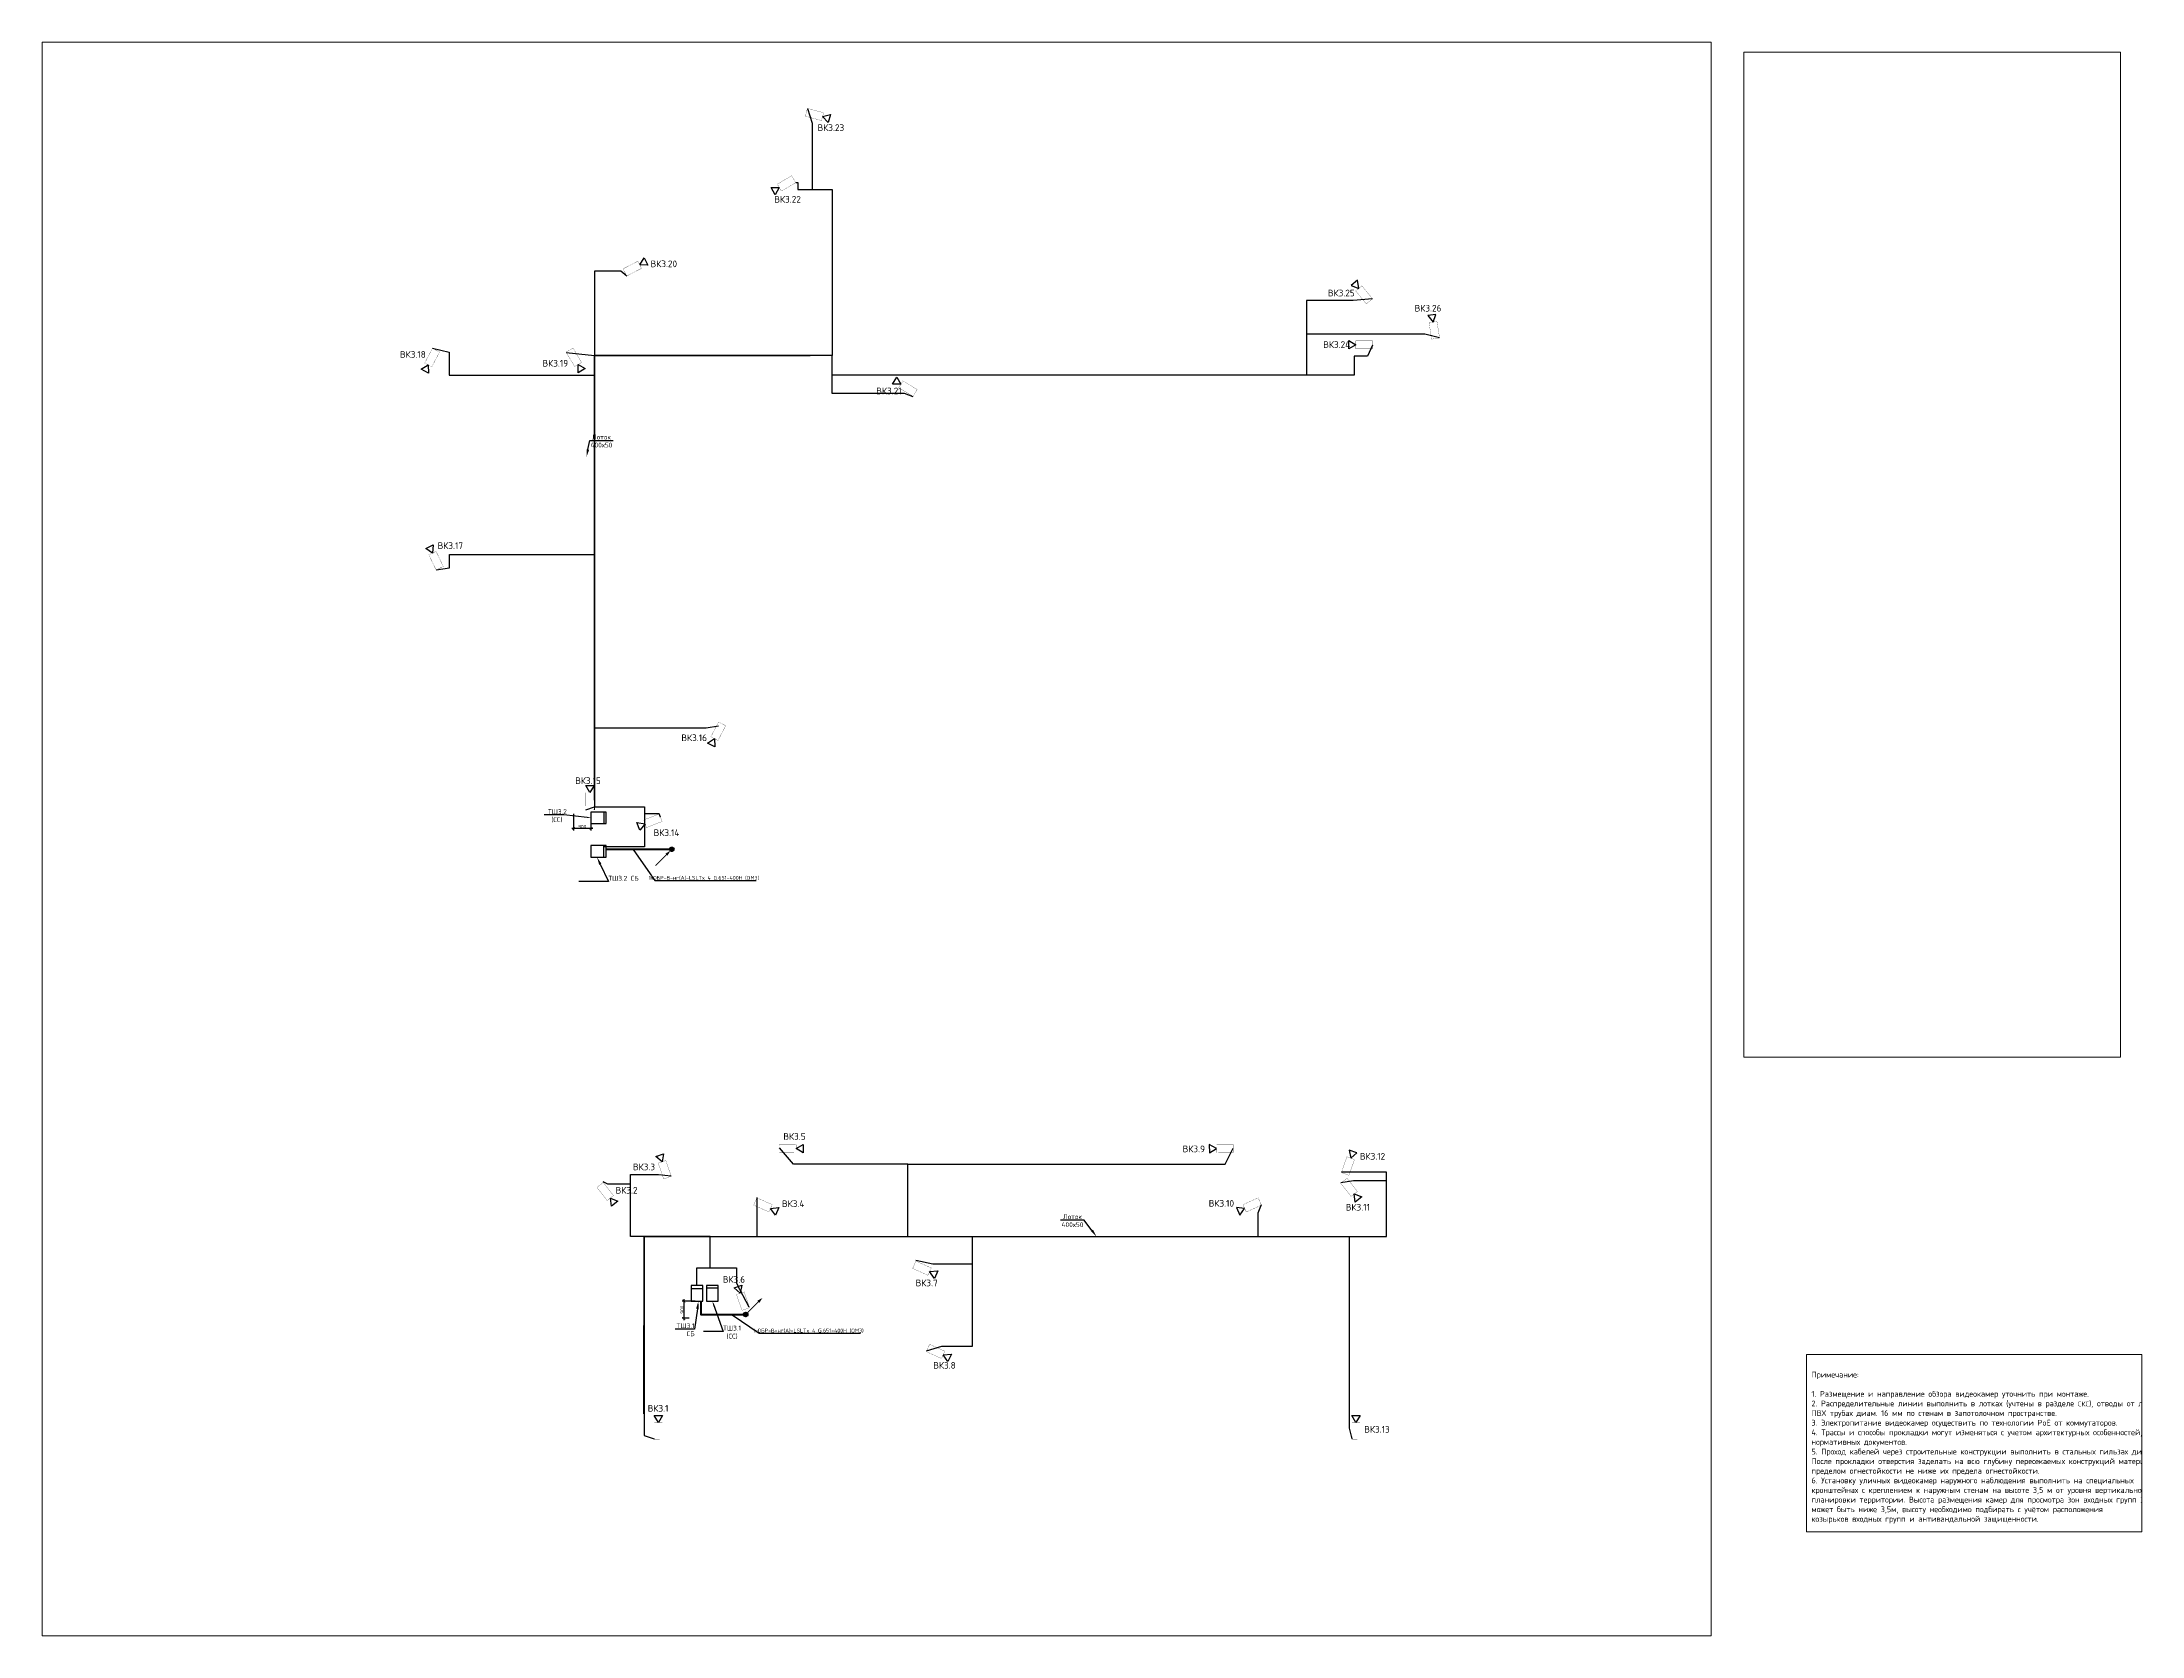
# Paper-space layout 'П3' of a CAD drawing. Header units: millimetres. Extents: x 85 to 1177, y 6 to 835.
# The model-space entities are those that its viewports show. They can reach past a viewport. Long polylines and large blocks are cut down to what shows.
import ezdxf
from ezdxf import colors
from ezdxf.entities.mleader import LeaderData, LeaderLine
from ezdxf.math import Vec2, Vec3

# ---------------------------------------------------------------- set-up
doc = ezdxf.new("R2010")
doc.units = ezdxf.units.MM
doc.layers.add('_СОТ', color=7, linetype='Continuous')
doc.layers.add('СОТ_Кабель_UTP', color=5, linetype='Continuous')
for name, color, linetype, lineweight in [('СС_СКК_Лоток', 151, 'Рабочее в лотке -П-П-', 30), ('СС_СКС_Оборудование', 6, 'Continuous', 30), ('ТСОН текст', 7, 'Continuous', 9), ('шкаф СКС', 94, 'Continuous', 50)]:
    doc.layers.add(name, color=color, linetype=linetype, lineweight=lineweight)
doc.styles.add('BRAZEN-txt', font='isocpeui.ttf')
doc.styles.add('DEN', font='isocpeur.ttf', dxfattribs={"height": 300})
doc.styles.add('ICOCPEUR', font='isocpeur.ttf')
doc.styles.add('KOSTY_STYLE', font='isocpeur.ttf')
doc.linetypes.add('Рабочее в лотке -П-П-', pattern='A,5,[130,ltypeshp.shx,S=0.5,R=0,X=1,Y=0],1,[130,ltypeshp.shx,S=0.75,R=90,X=0.75,Y=0.5],1,[130,ltypeshp.shx,S=0.5,R=0,X=0.5,Y=0],3.25', length=10.25)
doc.dimstyles.new('BRAZEN-Размеры_осевые', dxfattribs={"dimscale": 0, "dimtxt": 350, "dimasz": 150, "dimexe": 100, "dimexo": 100, "dimgap": 70, "dimtad": 1, "dimdec": 0, "dimzin": 0, "dimdsep": 46, "dimtxsty": 'BRAZEN-txt', "dimblk": 'ARCHTICK', "dimcen": 1, "dimdle": 100, "dimadec": 0, "dimazin": 0, "dimtfac": 1, "dimtdec": 0, "dimtofl": 0, "dimtmove": 1, "dimatfit": 3, "dimfxl": 1, "dimtolj": 1, "dimtzin": 0, "dimarcsym": 0})

# ---------------------------------------------------------------- blocks, each defined once
blk = doc.blocks.new('_ARCHTICK')
at = {"color": 0, "linetype": 'ByBlock', "const_width": 0.15}
blk.add_lwpolyline([(-0.5, -0.5), (0.5, 0.5)], dxfattribs=at)
blk = doc.blocks.new('*D46')
at = {"layer": 'Defpoints', "color": 0, "lineweight": 50, "transparency": 16777216}
for p in [(178950, 355207), (179850, 355207), (178950, 354349)]:
    blk.add_point(p, dxfattribs=at)
at = {"layer": 'СС_СКК_Лоток', "color": 0, "linetype": 'Continuous', "lineweight": -2, "transparency": 16777216}
for p, q in [((178950, 355107), (178950, 354249)), ((179850, 355107), (179850, 354249)), ((179950, 354349), (178850, 354349))]:
    blk.add_line(p, q, dxfattribs=at)
at = {"layer": 'СС_СКК_Лоток', "color": 0, "lineweight": -2, "transparency": 16777216, "xscale": 150, "yscale": 150, "zscale": 150, "rotation": 180}
blk.add_blockref('_ARCHTICK', (178950, 354349), dxfattribs=at)
at = {"layer": 'СС_СКК_Лоток', "color": 0, "lineweight": -2, "transparency": 16777216, "xscale": 150, "yscale": 150, "zscale": 150}
blk.add_blockref('_ARCHTICK', (179850, 354349), dxfattribs=at)
at = {"layer": 'СС_СКК_Лоток', "color": 0, "lineweight": 0, "transparency": 16777216, "insert": (179400, 354448), "char_height": 250, "width": 731.08, "attachment_point": 5, "style": 'ICOCPEUR'}
blk.add_mtext('\\A1;{\\H0.71429x;900}', dxfattribs=at)
blk = doc.blocks.new('*U51')
at = {"color": 0}
blk.add_lwpolyline([(-0.7, -0.7, 0, 1.5, 0), (-2.8, -2.8, 2, 2, 0)], format="xyseb", dxfattribs=at)
at = {"color": 0, "const_width": 0.5}
blk.add_lwpolyline([(-8.5, -8.5), (-2.8, -2.8)], dxfattribs=at)
at = {"color": 0, "lineweight": 50, "ltscale": 100}
for radius in [1, 0.5]:
    blk.add_circle((0, 0), radius, dxfattribs=at)
blk = doc.blocks.new('*D47')
at = {"layer": 'Defpoints', "color": 0, "lineweight": 50, "transparency": 16777216}
for p in [(184689, 328883), (185065, 328883), (185365, 329783)]:
    blk.add_point(p, dxfattribs=at)
at = {"layer": 'СС_СКК_Лоток', "color": 0, "linetype": 'Continuous', "lineweight": -2, "transparency": 16777216}
for p, q in [((184689, 329883), (184689, 328783)), ((185265, 329783), (184589, 329783)), ((184965, 328883), (184589, 328883))]:
    blk.add_line(p, q, dxfattribs=at)
at = {"layer": 'СС_СКК_Лоток', "color": 0, "lineweight": -2, "transparency": 16777216, "xscale": 150, "yscale": 150, "zscale": 150}
for p, rotation in [((184689, 329783), 90), ((184689, 328883), 270)]:
    blk.add_blockref('_ARCHTICK', p, dxfattribs=dict(at, rotation=rotation))
at = {"layer": 'СС_СКК_Лоток', "color": 0, "lineweight": 0, "transparency": 16777216, "insert": (184589, 329333), "char_height": 250, "width": 731.08, "attachment_point": 5, "rotation": 90, "style": 'ICOCPEUR'}
blk.add_mtext('\\A1;{\\H0.71429x;900}', dxfattribs=at)
blk = doc.blocks.new('*U52')
at = {"color": 0, "const_width": 0.5}
blk.add_lwpolyline([(0.7, 0.7), (6.6, 6.6)], dxfattribs=at)
at = {"color": 0}
blk.add_lwpolyline([(8.7, 8.7, 0, 1.5, 0), (6.6, 6.6, 2, 2, 0)], format="xyseb", dxfattribs=at)
at = {"color": 0, "lineweight": 50, "ltscale": 100}
for radius in [1, 0.5]:
    blk.add_circle((0, 0), radius, dxfattribs=at)
blk = doc.blocks.new('камера внутренняя')
at = {"color": 0}
blk.add_wipeout([(1951939, -2424562), (1952808, -2424562), (1952808, -2424771), (1953178, -2424557), (1953178, -2424989), (1952808, -2424771), (1952808, -2424979), (1951939, -2424979)], dxfattribs=at)
at = {"layer": 'шкаф СКС', "color": 0, "lineweight": 25}
for p, q in [((1952808, -2424771), (1953178, -2424557)), ((1953178, -2424989), (1952808, -2424771)), ((1953178, -2424557), (1953178, -2424989))]:
    blk.add_line(p, q, dxfattribs=at)
at = {"layer": 'шкаф СКС', "color": 0, "lineweight": 25, "const_width": 10.8}
blk.add_lwpolyline([(1951939, -2424562), (1952808, -2424562), (1952808, -2424979), (1951939, -2424979), (1951939, -2424562)], dxfattribs=at)

msp = doc.modelspace()

# ---------------------------------------------------------------- linework, layer by layer
at = {"layer": '_СОТ', "color": 4, "lineweight": 50, "ltscale": 100}
for points in [[(184058.054, 353265.739), (180649.996, 353265.739)], [(187876.846, 329068.931), (185579.852, 329068.931), (185579.852, 329775.657)]]:
    msp.add_lwpolyline(points, dxfattribs=at)
at = {"layer": 'СС_СКК_Лоток', "ltscale": 100}
for points in [[(180032.283, 355326.262), (180042.222, 378947.017), (191251.375, 378947.017)], [(182604.648, 323919.762), (182618.924, 333131.229), (219287.839, 333131.229), (219287.839, 323515.594)], [(186058.334, 331999.612), (186058.334, 333131.229)]]:
    msp.add_lwpolyline(points, dxfattribs=at)
at = {"layer": 'СС_СКС_Оборудование', "color": 180}
for p, q in [((180528.003, 355206.575), (180528.003, 354606.575)), ((185864.936, 330461.005), (186464.936, 330461.005))]:
    msp.add_line(p, q, dxfattribs=at)
at = {"layer": 'СС_СКС_Оборудование', "color": 4}
msp.add_line((180504.185, 353461.557), (180504.185, 352861.557), dxfattribs=at)
at = {"layer": 'СС_СКС_Оборудование', "color": 3}
msp.add_line((185064.936, 330437.187), (185664.936, 330437.187), dxfattribs=at)
at = {"layer": 'СС_СКС_Оборудование', "color": 180}
for points in [[(180649.996, 355206.575), (179849.996, 355206.575), (179849.996, 354606.575), (180649.996, 354606.575)], [(185864.936, 330582.998), (185864.936, 329782.998), (186464.936, 329782.998), (186464.936, 330582.998)]]:
    msp.add_lwpolyline(points, close=True, dxfattribs=at)
at = {"layer": 'СС_СКС_Оборудование', "color": 4}
msp.add_lwpolyline([(180649.996, 353461.557), (179849.996, 353461.557), (179849.996, 352861.557), (180649.996, 352861.557)], close=True, dxfattribs=at)
at = {"layer": 'СС_СКС_Оборудование', "color": 3}
msp.add_lwpolyline([(185064.936, 330582.998), (185064.936, 329782.998), (185664.936, 329782.998), (185664.936, 330582.998)], close=True, dxfattribs=at)

# ---------------------------------------------------------------- block references
at = {"layer": '_СОТ', "color": 6, "lineweight": 30}
for p, rotation in [((-1059495.859, 3242153.274, 0), 344.8531776600896), ((3097913.944, -723614.758, 0), 210.2409443597801), ((-2663495.194, 1646165.421, 0), 27.23025153106423), ((3227680.294, 971803.411, 0), 242.1402677353997), ((2155175.39, -2059071.594, 0), 179.593235378706), ((617435.578, -2707245.733, 0), 148.9337721844155), ((-1173442.537, -2439139.41, 0), 115.5572290437726), ((-1731572.951, 2786896.478, 0), 359.277853928415), ((-1466509.088, -2303109.487, 0), 109.1484713275475), ((879339.153, 3369126.878, 0), 308.1889208091715), ((918022.157, 3369342.707, 0), 308.1889208091715), ((-596430.176, 3347202.247, 0), 335.7695385119384)]:
    msp.add_blockref('камера внутренняя', p, dxfattribs=dict(at, rotation=rotation))
at = {"layer": '_СОТ', "color": 6, "lineweight": 30, "xscale": -1}
for p, rotation in [((3333067.584, 403409.698, 0), 309.2325470049457), ((2921528.5, -1173145.201, 0), 278.9069849806293), ((2134471.344, 2786896.478, 0), 0.7221460715850015), ((999469.489, 3347202.247, 0), 24.23046148806159)]:
    msp.add_blockref('камера внутренняя', p, dxfattribs=dict(at, rotation=rotation))
at = {"layer": 'СС_СКК_Лоток', "color": 5, "xscale": 100, "yscale": 100, "zscale": 100}
msp.add_blockref('*U52', (187899.529, 329078.458), dxfattribs=at)

# ---------------------------------------------------------------- texts
at = {"layer": 'ТСОН текст', "lineweight": 0, "insert": (154149.479, -55863.169), "char_height": 300, "width": 17257.07482, "attachment_point": 4, "style": 'KOSTY_STYLE'}
msp.add_mtext('Примечание:\\P{\\L\\P}1. Размещение и направление обзора видеокамер уточнить при монтаже. \\P\\pxt47.573;2. Распределительные линии выполнить в лотках (учтены в разделе {\\H0.83333x;СКС}), отводы от лотков в ПВХ трубах диам. 16 мм по стенам в запотолочном пространстве. \\P3. Электропитание видеокамер осуществить по технологии PoE от коммутаторов.\\P4. Трассы и способы прокладки могут изменяться с учетом архитектурных особенностей, с учетом нормативных документов.\\P\\ptz;5. Проход кабелей через строительные конструкции выполнить в стальных гильзах диам. 20 мм. \\PПосле прокладки отверстия заделать на всю глубину пересекаемых конструкций материалом с пределом огнестойкости не ниже их предела огнестойкости.\\P6. Установку уличных видеокамер наружного наблюдения выполнить на специальных кронштейнах с креплением к наружным стенам на высоте 3,5 м от уровня вертикальной планировки территории. Высота размещения камер для просмотра зон входных групп здания может быть ниже 3,5м, высоту необходимо подбирать с учётом расположения\\Pкозырьков входных групп и антивандальной защищенности.', dxfattribs=at)

# ---------------------------------------------------------------- dimensions: what is measured, and where the dimension line sits
at = {"layer": 'СС_СКК_Лоток', "color": 7, "lineweight": 0}
for base, p1, p2, angle, picture, middle in [((178949.997, 354348.557), (179849.996, 355206.572), (178949.997, 355206.55), 180, '*D46', (179399.997, 354447.843)), ((184688.785, 328883.344), (185364.936, 329782.998), (185064.95, 328883.344), 270, '*D47', (184589.498, 329333.171))]:
    dim = msp.add_linear_dim(base=base, p1=p1, p2=p2, angle=angle, text='{\\H0.71429x;<>}', dimstyle='BRAZEN-Размеры_осевые', override={"dimscale": 1, "dimtxt": 250, "dimgap": 10, "dimtxsty": 'ICOCPEUR'}, dxfattribs=at)
    dim.commit()
    dim.dimension.update_dxf_attribs({"geometry": picture, "text_midpoint": middle})

# ---------------------------------------------------------------- leaders
at = {"layer": '_СОТ'}
ml = msp.add_multileader_mtext('Standard', dxfattribs=at)
ml.set_content('ТШ3.2\\P (СС)', color=256, style='KOSTY_STYLE')
ml.set_leader_properties()
ml.build(insert=Vec2(0, 0))
ml.multileader.update_dxf_attribs({"has_dogleg": 0, "text_left_attachment_type": 6, "text_right_attachment_type": 6, "dogleg_length": 100, "arrow_head_size": 200})
ctx = ml.context
ctx.base_point, ctx.char_height, ctx.arrow_head_size, ctx.landing_gap_size, ctx.plane_origin = Vec3(177616.054, 355055.557), 250, 200, 0, Vec3(184103.867, 352158.37)
ctx.left_attachment, ctx.right_attachment = 6, 6
notes = []
notes.append((ctx, [(0, (1, 1, 0), (178541.054, 355055.557), (-1, 0), 100, [(0, [(179849.996, 354906.575)], 0, [])])]))
ctx.mtext.insert, ctx.mtext.width, ctx.mtext.flow_direction = Vec3(177616.054, 355355.557), 1520.83746, 5
ml = msp.add_multileader_mtext('Standard', dxfattribs=at)
ml.set_content('ТШ3.2 СБ', color=256, style='KOSTY_STYLE')
ml.set_leader_properties()
ml.build(insert=Vec2(0, 0))
ml.multileader.update_dxf_attribs({"has_dogleg": 0, "text_left_attachment_type": 6, "text_right_attachment_type": 6, "dogleg_length": 100, "arrow_head_size": 400})
ctx = ml.context
ctx.base_point, ctx.char_height, ctx.arrow_head_size, ctx.landing_gap_size, ctx.plane_origin = Vec3(180756.834, 351589.252, 0), 250, 400, 0, Vec3(182398.846, 350474.301, 0)
ctx.left_attachment, ctx.right_attachment = 6, 6
notes.append((ctx, [(1, (1, 1, 0), (180656.834, 351589.252, 0), (1, 0), 100, [(0, [(180169.713, 352855.56, 0)], 0, [])])]))
ctx.mtext.insert, ctx.mtext.defined_height, ctx.mtext.flow_direction = Vec3(180756.834, 351889.252, 0), 339.116, 5
ml = msp.add_multileader_mtext('Standard', dxfattribs=at)
ml.set_content('ТШ3.1\\PСБ', color=256, style='KOSTY_STYLE')
ml.set_leader_properties()
ml.build(insert=Vec2(0, 0))
ml.multileader.update_dxf_attribs({"has_dogleg": 0, "text_left_attachment_type": 6, "text_right_attachment_type": 6, "dogleg_length": 100, "arrow_head_size": 400})
ctx = ml.context
ctx.base_point, ctx.char_height, ctx.arrow_head_size, ctx.landing_gap_size, ctx.plane_origin = Vec3(184467.686, 328321.5, 0), 250, 400, 0, Vec3(185303.501, 327109.248, 0)
ctx.left_attachment, ctx.right_attachment, ctx.text_align_type = 6, 6, 2
notes.append((ctx, [(0, (1, 1, 0), (185342.686, 328321.5, 0), (-1, 0), 100, [(0, [(185441.807, 329775.657, 0)], 0, [])])]))
ctx.mtext.insert, ctx.mtext.defined_height, ctx.mtext.alignment, ctx.mtext.flow_direction = Vec3(185242.686, 328621.5, 0), 339.116, 3, 5
ml = msp.add_multileader_mtext('Standard', dxfattribs=at)
ml.set_content('ТШ3.1\\P (СС)', color=256, style='KOSTY_STYLE')
ml.set_leader_properties()
ml.build(insert=Vec2(0, 0))
ml.multileader.update_dxf_attribs({"has_dogleg": 0, "text_left_attachment_type": 6, "text_right_attachment_type": 6, "dogleg_length": 100, "arrow_head_size": 200})
ctx = ml.context
ctx.base_point, ctx.char_height, ctx.arrow_head_size, ctx.landing_gap_size, ctx.plane_origin = Vec3(186726.054, 328197.902), 250, 200, 0, Vec3(193163.867, 325300.715)
ctx.left_attachment, ctx.right_attachment = 6, 6
notes.append((ctx, [(1, (1, 1, 0), (186626.054, 328197.902), (1, 0), 100, [(0, [(186164.936, 329782.998)], 0, [])])]))
ctx.mtext.insert, ctx.mtext.width, ctx.mtext.flow_direction = Vec3(186726.054, 328497.902), 1520.83746, 5
at = {"layer": 'СС_СКК_Лоток', "color": 7}
ml = msp.add_multileader_mtext('Standard', dxfattribs=at)
ml.set_content('Лоток\\P400х50', color=7, style='ICOCPEUR')
ml.set_leader_properties()
ml.build(insert=Vec2(0, 0))
ml.multileader.update_dxf_attribs({"text_left_attachment_type": 6, "text_right_attachment_type": 6, "dogleg_length": 100, "arrow_head_size": 400})
ctx = ml.context
ctx.base_point, ctx.char_height, ctx.arrow_head_size, ctx.landing_gap_size, ctx.plane_origin = Vec3(179886.054, 374529.557), 250, 400, 0, Vec3(185473.158, 372567.396)
ctx.left_attachment, ctx.right_attachment, ctx.text_align_type = 6, 6, 1
notes.append((ctx, [(1, (1, 1, 0), (179786.054, 374529.557), (1, 0), 100, [(0, [(179620.278, 373667.964)], 0, [])])]))
ctx.mtext.insert, ctx.mtext.width, ctx.mtext.alignment, ctx.mtext.flow_direction = Vec3(180398.554, 374829.557), 2467.27373, 2, 5
ml = msp.add_multileader_mtext('Standard', dxfattribs=at)
ml.set_content('Лоток\\P400х50', color=7, style='ICOCPEUR')
ml.set_leader_properties()
ml.build(insert=Vec2(0, 0))
ml.multileader.update_dxf_attribs({"text_left_attachment_type": 6, "text_right_attachment_type": 6, "dogleg_length": 100, "arrow_head_size": 400})
ctx = ml.context
ctx.base_point, ctx.char_height, ctx.arrow_head_size, ctx.landing_gap_size, ctx.plane_origin = Vec3(204379.927, 333992.738), 250, 400, 0, Vec3(209967.031, 332030.577)
ctx.left_attachment, ctx.right_attachment, ctx.text_align_type = 6, 6, 1
notes.append((ctx, [(0, (1, 1, 0), (205504.927, 333992.738), (-1, 0), 100, [(0, [(206145.724, 333131.229)], 0, [])])]))
ctx.mtext.insert, ctx.mtext.width, ctx.mtext.alignment, ctx.mtext.flow_direction = Vec3(204892.427, 334292.738), 2467.27373, 2, 5
for ctx, leaders in notes:
    for number, flags, end, landing, length, lines in leaders:
        leader = LeaderData()
        leader.index, (leader.has_last_leader_line, leader.has_dogleg_vector, leader.attachment_direction) = number, flags
        leader.last_leader_point, leader.dogleg_vector, leader.dogleg_length = Vec3(end), Vec3(landing), length
        for number, points, colour, breaks in lines:
            line = LeaderLine()
            line.index, line.vertices, line.color, line.breaks = number, Vec3.list(points), colors.encode_raw_color(colour), breaks
            leader.lines.append(line)
        ctx.leaders.append(leader)

# ---------------------------------------------------------------- next in the draw order: linework, layer by layer
at = {"layer": 'СОТ_Кабель_UTP', "ltscale": 100}
for points in [[(185364.936, 330583.344), (185364.936, 331503.186), (186058.821, 331503.186), (186058.821, 333131.229), (181905.561, 333131.229), (181905.561, 336363.664), (183368.906, 336363.664), (184030.52, 336294.008)], [(185364.936, 330583.344), (185364.936, 331503.186), (186058.821, 331503.186), (186058.821, 333131.229), (181905.561, 333131.229), (181905.561, 335863.697), (180737.194, 335863.697), (180489.153, 335974.882)]]:
    msp.add_lwpolyline(points, dxfattribs=at)

# ---------------------------------------------------------------- next in the draw order: block references
at = {"layer": '_СОТ', "color": 6, "lineweight": 30}
for p, rotation in [((1273479.703, 3293179.894, 0), 300.5753594734403), ((3240653.181, 962122.812, 0), 242.3231175673256), ((-2238752.217, -1604290.29, 0), 90.18214063956484), ((2882449.228, -1195937.348), 201.2839406958034), ((-588162.393, 3343912.74, 0), 335.7695385119384), ((-587454.608, 3339585.529, 0), 335.7695385119384), ((-2245821.764, -1623856.624, 0), 89.87043108582506), ((-2209543.174, -1623856.624, 0), 89.87043108582506)]:
    msp.add_blockref('камера внутренняя', p, dxfattribs=dict(at, rotation=rotation))
at = {"layer": '_СОТ', "color": 6, "lineweight": 30, "xscale": -1, "rotation": 250.8515286724524}
msp.add_blockref('камера внутренняя', (1869419.737, -2302917.097, 0), dxfattribs=at)

# ---------------------------------------------------------------- next in the draw order: texts
at = {"layer": '_СОТ', "color": 7, "lineweight": 25, "char_height": 347.4358, "attachment_point": 1, "style": 'KOSTY_STYLE'}
for s, insert, width in [('ВК3.23', (191636.693, 390967.112), 1248.59224), ('ВК3.22', (189390.338, 387238.024), 1248.59224), ('ВК3.20', (182952.119, 383884.027), 1248.59224), ('ВК3.25', (218177.3, 382366.599), 1248.59224), ('ВК3.26', (222687.122, 381577.14), 1248.59224), ('ВК3.18', (169922.559, 379173.732), 1248.59224), ('ВК3.24', (217933.394, 379686.453), 1248.59224), ('ВК3.21', (194692.922, 377274.067), 1248.59224), ('ВК3.17', (171879.903, 369234.606), 1248.59224), ('ВК3.5', (189860.133, 338513.075), 1248.59224), ('ВК3.9', (210624.869, 337866.816), 1248.59224), ('ВК3.3', (182038.203, 336929.774), 1248.59224), ('ВК3.2', (181133.557, 335714.951), 1248.59224), ('ВК3.4', (189787.831, 335014.269), 1248.59224), ('ВК3.10', (211980.805, 335035.166), 1222.92247), ('ВК3.11', (219106.762, 334832.807), 1248.59224)]:
    msp.add_mtext(s, dxfattribs=dict(at, insert=insert, width=width))

# ---------------------------------------------------------------- next in the draw order: leaders
at = {"color": 7}
ml = msp.add_multileader_mtext('Standard', dxfattribs=at)
ml.set_content('1х{\\C256;ОБР-В-нг(А)-LSLTx 4 G.651-400H (OM3) }', color=7, style='DEN')
ml.set_leader_properties()
ml.set_arrow_properties(name='ARCHTICK')
ml.build(insert=Vec2(0, 0))
ml.multileader.update_dxf_attribs({"has_dogleg": 0, "text_left_attachment_type": 6, "text_right_attachment_type": 6, "dogleg_length": 172.052, "arrow_head_size": 100})
ctx = ml.context
ctx.base_point, ctx.char_height, ctx.arrow_head_size, ctx.plane_origin = Vec3(183166.384, 351646.393), 200, 100, Vec3(188651.635, 351813.983)
ctx.left_attachment, ctx.right_attachment, ctx.text_align_type = 6, 6, 1
notes = []
notes.append((ctx, [(1, (1, 1, 0), (182994.331, 351646.393), (1, 0), 172.052, [(1, [(182042.261, 353267.144)], 0, [])])]))
ctx.mtext.insert, ctx.mtext.width, ctx.mtext.alignment, ctx.mtext.flow_direction = Vec3(185728.384, 351886.393), 5217.53675, 2, 5
ctx.mtext.has_bg_fill, ctx.mtext.bg_color, ctx.mtext.bg_scale_factor, ctx.mtext.bg_transparency, ctx.mtext.use_window_bg_color = 1, -1027028792, 1.5, 0, 1
ml = msp.add_multileader_mtext('Standard', dxfattribs=at)
ml.set_content('1х{\\C256;ОБР-В-нг(А)-LSLTx 4 G.651-400H (OM3)}', color=7, style='DEN')
ml.set_leader_properties()
ml.set_arrow_properties(name='ARCHTICK')
ml.build(insert=Vec2(0, 0))
ml.multileader.update_dxf_attribs({"has_dogleg": 0, "text_left_attachment_type": 6, "text_right_attachment_type": 6, "dogleg_length": 172.052, "arrow_head_size": 100})
ctx = ml.context
ctx.base_point, ctx.char_height, ctx.arrow_head_size, ctx.plane_origin = Vec3(188602.412, 328103.786), 200, 100, Vec3(194087.664, 328271.376)
ctx.left_attachment, ctx.right_attachment, ctx.text_align_type = 6, 6, 1
notes.append((ctx, [(1, (1, 1, 0), (188430.36, 328103.786), (1, 0), 172.052, [(1, [(187188.287, 329062.659)], 0, [])])]))
ctx.mtext.insert, ctx.mtext.width, ctx.mtext.alignment, ctx.mtext.flow_direction = Vec3(191164.412, 328343.786), 5217.53675, 2, 5
ctx.mtext.has_bg_fill, ctx.mtext.bg_color, ctx.mtext.bg_scale_factor, ctx.mtext.bg_transparency, ctx.mtext.use_window_bg_color = 1, -1027028792, 1.5, 0, 1
for ctx, leaders in notes:
    for number, flags, end, landing, length, lines in leaders:
        leader = LeaderData()
        leader.index, (leader.has_last_leader_line, leader.has_dogleg_vector, leader.attachment_direction) = number, flags
        leader.last_leader_point, leader.dogleg_vector, leader.dogleg_length = Vec3(end), Vec3(landing), length
        for number, points, colour, breaks in lines:
            line = LeaderLine()
            line.index, line.vertices, line.color, line.breaks = number, Vec3.list(points), colors.encode_raw_color(colour), breaks
            leader.lines.append(line)
        ctx.leaders.append(leader)

# ---------------------------------------------------------------- next in the draw order: linework, layer by layer
at = {"layer": 'СОТ_Кабель_UTP', "ltscale": 100}
for points in [[(191109.453, 391793.047), (191351.149, 391030.369), (191351.149, 387572.57), (192400.475, 387572.57), (192400.475, 378950.83), (180032.284, 378950.83), (180032.284, 355470.605), (182644.643, 355470.605), (182644.643, 353391.13), (180504.185, 353391.13)], [(190504.146, 387931.613), (190608.187, 387931.613), (190608.187, 387572.57), (192400.475, 387572.57), (192400.475, 378950.83), (180032.284, 378950.83), (180032.284, 355470.605), (182644.643, 355470.605), (182644.643, 353391.13), (180504.185, 353391.13)], [(181722.833, 383074.442), (181400.918, 383336.842), (180032.284, 383336.842), (180032.284, 355470.605), (182644.643, 355470.605), (182644.643, 353391.13), (180504.185, 353391.13)], [(220495.65, 381891.567), (219497.224, 381808.852), (217065.964, 381808.852), (217065.964, 377920.133), (192400.475, 377920.133), (192400.475, 378950.83), (180032.284, 378950.83), (180032.284, 355470.605), (182644.643, 355470.605), (182644.643, 353391.13), (180504.185, 353391.13)], [(223983.842, 379858.304), (223226.265, 380052.37), (217065.964, 380052.37), (217065.964, 377920.133), (192400.475, 377920.133), (192400.475, 378950.83), (180032.284, 378950.83), (180032.284, 355470.605), (182644.643, 355470.605), (182644.643, 353391.13), (180504.185, 353391.13)], [(171612.468, 379318.887), (172486.747, 379124.102), (172486.747, 377920.133), (180032.284, 377920.133), (180032.284, 355470.605), (182644.643, 355470.605), (182644.643, 353391.13), (180504.185, 353391.13)], [(178562.82, 379099.31), (180032.284, 378950.83), (180032.284, 355470.605), (182644.643, 355470.605), (182644.643, 353391.13), (180504.185, 353391.13)], [(220499.799, 379483.349), (220241.1, 378913.653), (219544.899, 378913.653), (219544.899, 377920.133), (192400.475, 377920.133), (192400.475, 378950.83), (180032.284, 378950.83), (180032.284, 355470.605), (182644.643, 355470.605), (182644.643, 353391.13), (180504.185, 353391.13)], [(196603.765, 376800.39), (196154.815, 376976.557), (192400.475, 376976.557), (192400.475, 378950.83), (180032.284, 378950.83), (180032.284, 355470.605), (182644.643, 355470.605), (182644.643, 353391.13), (180504.185, 353391.13)], [(171797.219, 367797.901), (172491.295, 367901.514), (172491.295, 368594.786), (180032.284, 368594.786), (180032.284, 355470.605), (182644.643, 355470.605), (182644.643, 353391.13), (180504.185, 353391.13)], [(186491.729, 359666.717), (185838.102, 359574.096), (180032.284, 359574.096), (180032.284, 355470.605), (182644.643, 355470.605), (182644.643, 353391.13), (180504.185, 353391.13)], [(179592.561, 355325.694), (180032.284, 355470.605), (182644.643, 355470.605), (182644.643, 353391.13), (180504.185, 353391.13)], [(183469.893, 354934.706), (183402.913, 355106.642), (182644.653, 355106.642), (182644.643, 353391.13), (180504.185, 353391.13)], [(185364.936, 330583.344), (185364.936, 331503.186), (186058.821, 331503.186), (186058.821, 333131.229), (182611.786, 333131.229), (182611.786, 322783.557), (183148.298, 322621.533)]]:
    msp.add_lwpolyline(points, dxfattribs=at)

# ---------------------------------------------------------------- next in the draw order: block references
at = {"layer": '_СОТ', "color": 6, "lineweight": 30, "rotation": 109.1484713275475}
msp.add_blockref('камера внутренняя', (-1462438.411, -2309939.997, 0), dxfattribs=at)
at = {"layer": 'СС_СКК_Лоток', "color": 5, "xscale": 100, "yscale": 100, "zscale": 100}
msp.add_blockref('*U51', (184058.054, 353271.557), dxfattribs=at)

# ---------------------------------------------------------------- next in the draw order: texts
at = {"layer": '_СОТ', "color": 7, "lineweight": 25, "char_height": 347.4358, "width": 1248.59224, "attachment_point": 1, "style": 'KOSTY_STYLE'}
for s, insert in [('ВК3.19', (177332.211, 378713.291)), ('ВК3.16', (184556.07, 359240.606)), ('ВК3.15', (179033.396, 357011.34)), ('ВК3.14', (183113.566, 354306.619)), ('ВК3.12', (219839.148, 337480.225)), ('ВК3.7', (196739.804, 330897.902)), ('ВК3.8', (197654.978, 326610.347)), ('ВК3.1', (182806.201, 324376.031)), ('ВК3.13', (220067.055, 323284.556))]:
    msp.add_mtext(s, dxfattribs=dict(at, insert=insert))

# ---------------------------------------------------------------- next in the draw order: linework, layer by layer
at = {"layer": 'СОТ_Кабель_UTP', "ltscale": 100}
for points in [[(185364.936, 330583.344), (185364.936, 331503.186), (186058.821, 331503.186), (186058.821, 333131.229), (196332.39, 333131.229), (196332.39, 336905.699), (190391.171, 336905.699), (189650.338, 337744.421)], [(185364.936, 330583.344), (185364.936, 331503.186), (186058.821, 331503.186), (186058.821, 333131.229), (196332.39, 333131.229), (196332.39, 336905.699), (212832.405, 336905.699), (213247.524, 337735.473)], [(185364.936, 330583.344), (185364.936, 331503.186), (186058.821, 331503.186), (186058.821, 333131.229), (221227.748, 333131.229), (221227.748, 336474.698), (219505.071, 336474.698), (218880.13, 336486.398)], [(185364.936, 330583.344), (185364.936, 331503.186), (186058.821, 331503.186), (186058.821, 333131.229), (221227.748, 333131.229), (221227.748, 336023.366), (219505.071, 336023.366), (218844.544, 335933.008)], [(185364.936, 330583.344), (185364.936, 331503.186), (186058.821, 331503.186), (186058.821, 333131.229), (188496.351, 333131.229), (188496.351, 335171.038)], [(185364.936, 330583.344), (185364.936, 331503.186), (186058.821, 331503.186), (186058.821, 333131.229), (214542.962, 333131.229), (214542.962, 334364.111), (214722.943, 334794.948)], [(185364.936, 330583.344), (185364.936, 331503.186), (186058.821, 331503.186), (186058.821, 333131.229), (199685.533, 333131.229), (199685.533, 331690.506), (197635.901, 331690.506), (196755.221, 331885.543)], [(185364.936, 330583.344), (185364.936, 331503.186), (186058.821, 331503.186), (186058.821, 333131.229), (199685.533, 333131.229), (199685.533, 327410.638), (198082.63, 327410.638), (197291.939, 327178.23)], [(185364.936, 330583.344), (185364.936, 331503.186), (186058.821, 331503.186), (186058.821, 333131.229), (219287.839, 333131.229), (219287.839, 323169.43), (219426.888, 322621.533)], [(185364.936, 330583.344), (185364.936, 331503.186), (187414.936, 331503.186), (187414.936, 330703.186), (188067.492, 329483.374)]]:
    msp.add_lwpolyline(points, dxfattribs=at)

# ---------------------------------------------------------------- next in the draw order: texts
at = {"layer": '_СОТ', "color": 7, "lineweight": 25, "insert": (186710.335, 331078.258), "char_height": 347.4358, "width": 1248.59224, "attachment_point": 1, "style": 'KOSTY_STYLE'}
msp.add_mtext('ВК3.6', dxfattribs=at)

psp = doc.layouts.new('П3')

# ---------------------------------------------------------------- viewports
at = {"layer": 'Defpoints', "ltscale": 100, "view_target_point": (-35909.347, -27949.79)}
psp.add_viewport(center=(518.9, 420.8), size=(868.1, 828.797), view_center_point=(230620.69, 381754.99), view_height=82879.68735, dxfattribs=at)
at = {"layer": 'Defpoints', "color": 8, "ltscale": 100, "view_target_point": (-35909.347, -27949.79)}
for center, size, view_center_point, view_height, status in [((1067.8, 568.6), (196, 522.5), (292984.011, 397365.04), 52250.1314, 3), ((1089.7, 106.7), (174.4, 92.284), (198524.859, -27681.57), 9228.38763, 4)]:
    psp.add_viewport(center=center, size=size, view_center_point=view_center_point, view_height=view_height, status=status, dxfattribs=at)

doc.saveas('drawing.dxf')
